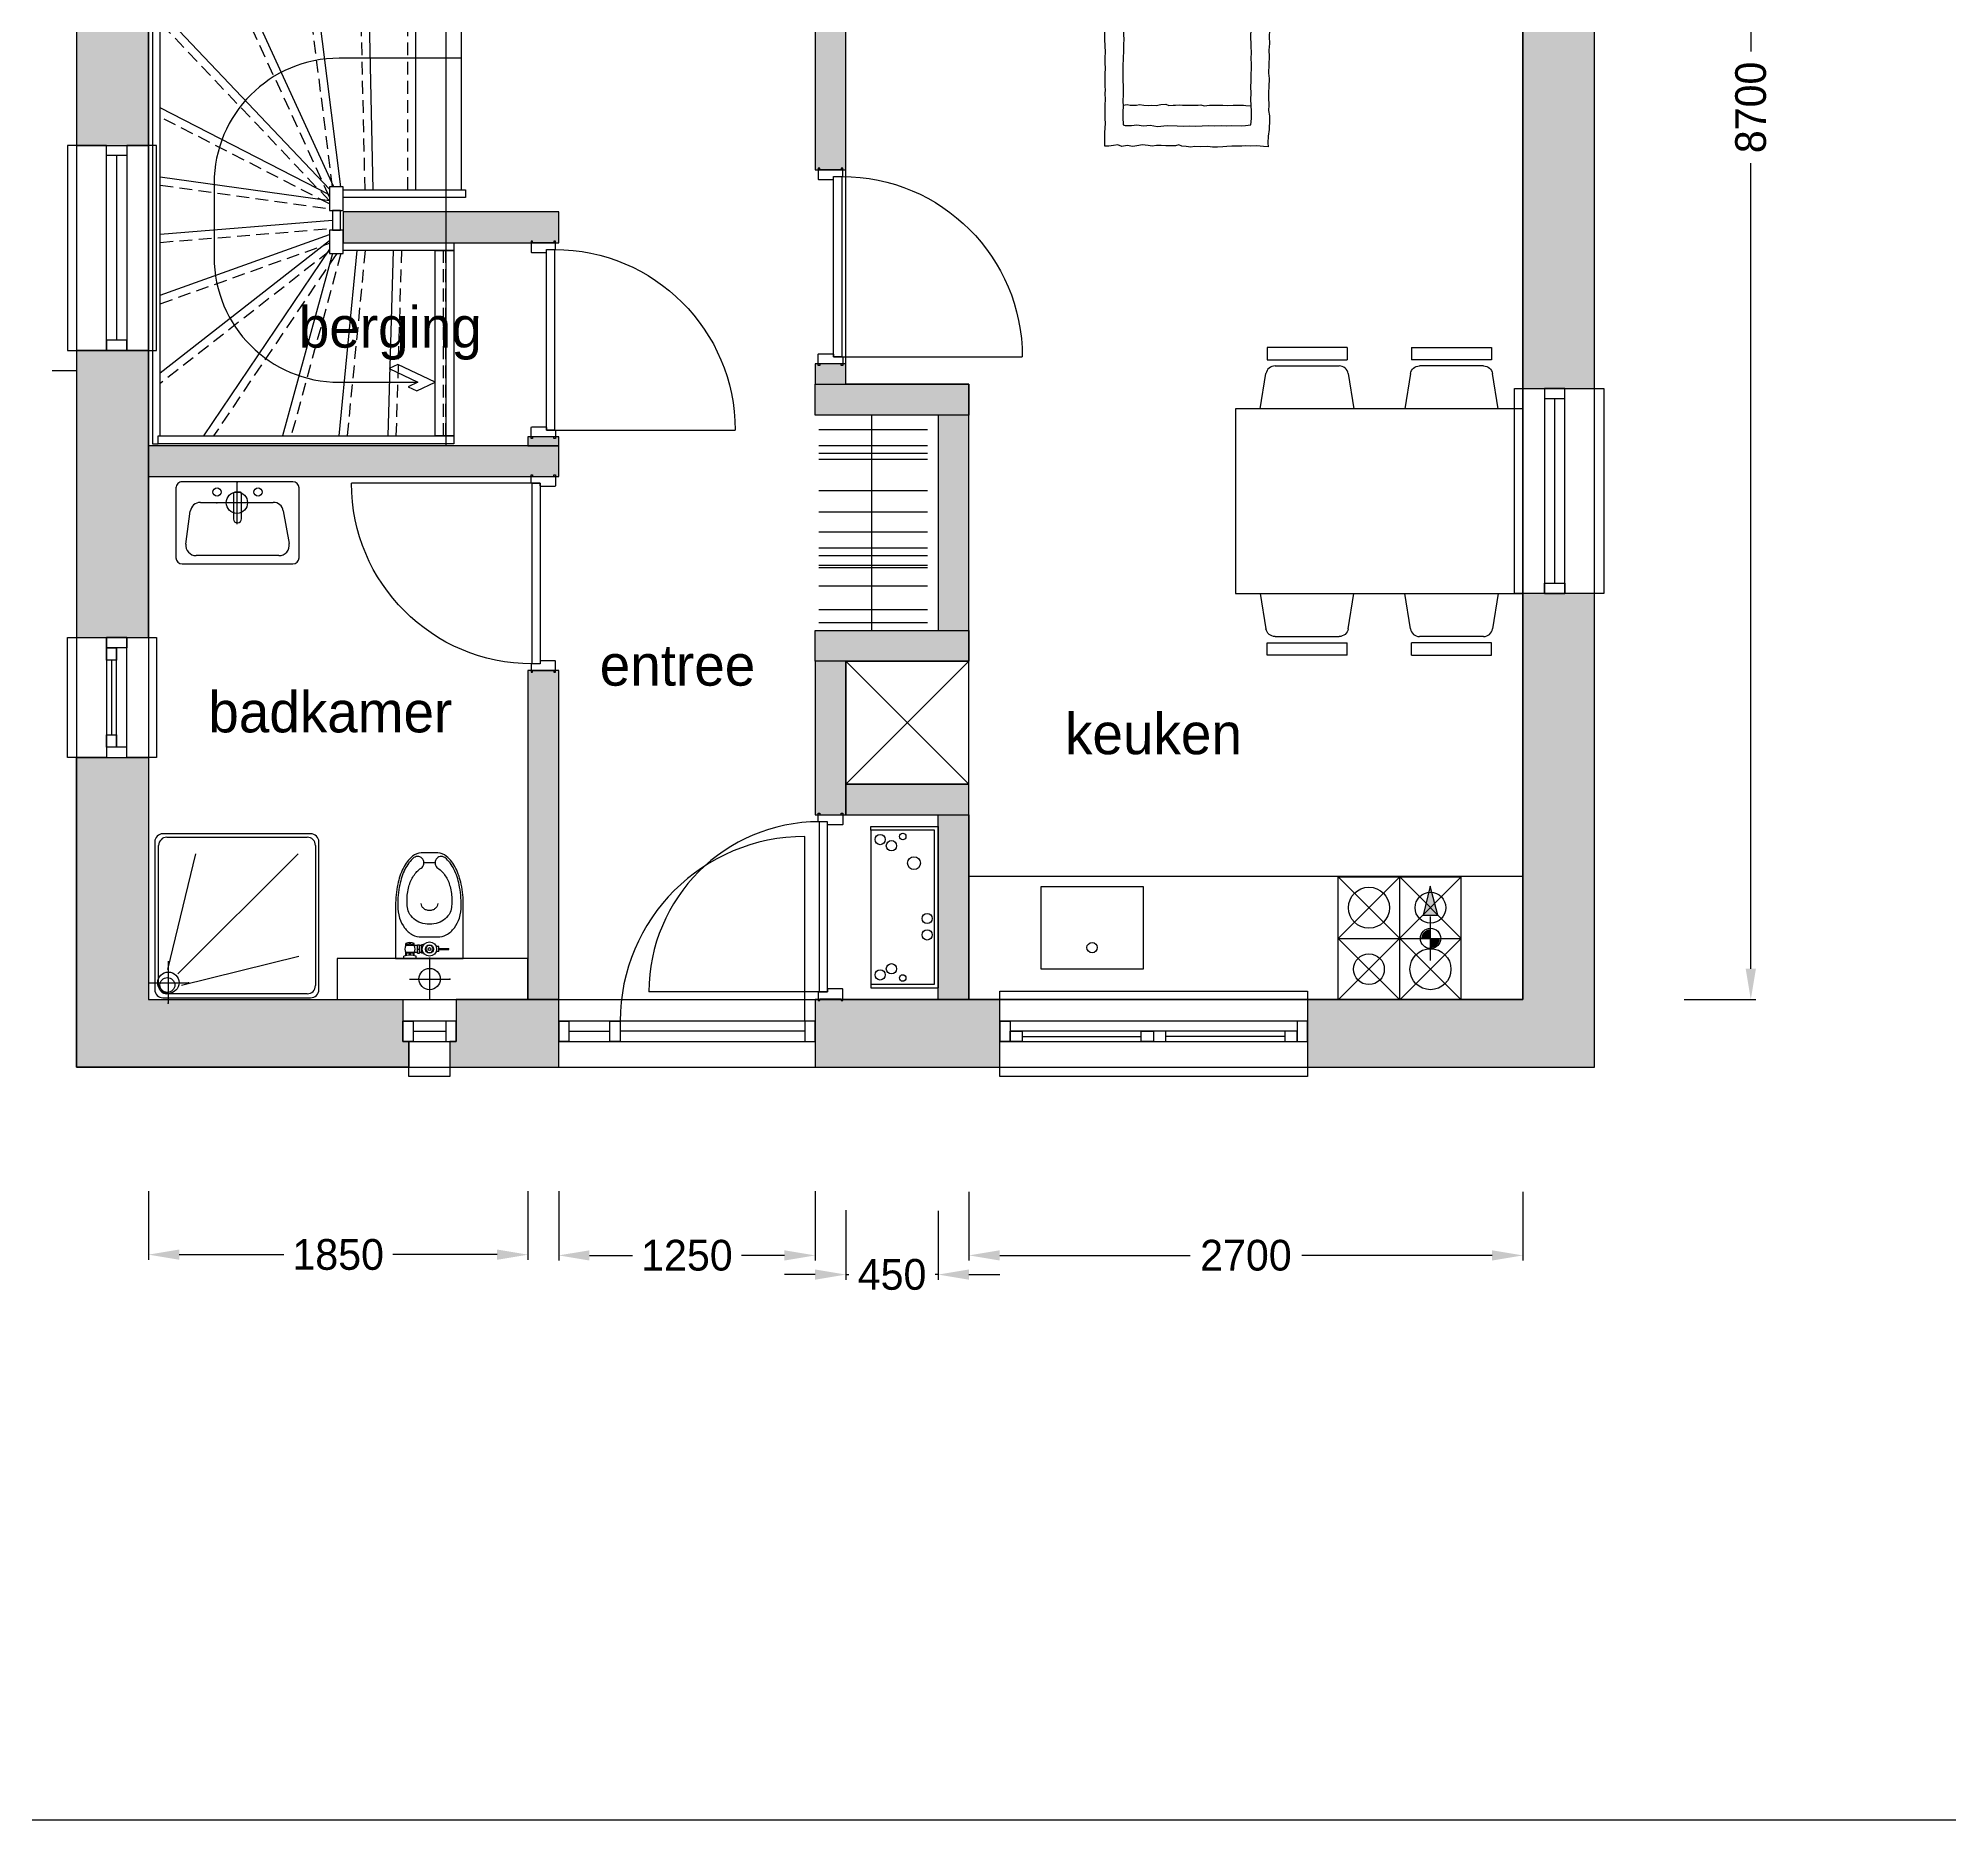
# Model space of a CAD drawing. Header units: millimetres. Extents: x 194362 to 347421, y -189721 to -131700.
# Drawn here: x 237109 to 246427, y -189721 to -181034 of the extents above; entities that cross this region are included whole.
import ezdxf

# ---------------------------------------------------------------- set-up
doc = ezdxf.new("R2010")
doc.units = ezdxf.units.MM
doc.linetypes.add('ACAD_ISO03W100', pattern=[30, 12, -18])
doc.linetypes.add('B0704', pattern=[3.75, 2.5, -1.25])
for name, color, linetype in [('26', 120, 'Continuous'), ('26A', 7, 'Continuous'), ('52', 4, 'Continuous'), ('78', 7, 'Continuous'), ('AC24XI--_HOUT', 8, 'Continuous'), ('AI24XI--_HOUT', 1, 'Continuous'), ('AL$8A---_HULPLIJNEN', 150, 'Continuous'), ('binnendeurkozijn', 1, 'Continuous'), ('CONTROL_POINTS', 140, 'Continuous'), ('interieur', 5, 'Continuous'), ('KOZIJN', 1, 'Continuous'), ('MAATLIJN', 5, 'Continuous'), ('sanitair', 111, 'Continuous'), ('streep', 5, 'ACAD_ISO03W100'), ('text', 7, 'Continuous'), ('wand', 2, 'Continuous'), ('zicht', 5, 'Continuous')]:
    doc.layers.add(name, color=color, linetype=linetype)
doc.layers.add('hulp', color=6, linetype='Continuous', plot=False)
doc.styles.add('maat-klein', font='LSANS.TTF', dxfattribs={"height": 150})
doc.styles.get("Standard").update_dxf_attribs({"font": 'LSANS.TTF', "height": 20})
doc.dimstyles.new('maat-klein', dxfattribs={"dimtxt": 2.5, "dimasz": 150, "dimexe": 25, "dimexo": 25, "dimgap": 25, "dimtad": 0, "dimdec": 4, "dimtxsty": 'maat-klein', "dimcen": 150, "dimclrd": 256, "dimclre": 256, "dimclrt": 256, "dimadec": 0, "dimazin": 1, "dimtfac": 1, "dimtdec": 4, "dimtmove": 0, "dimatfit": 3, "dimfxl": 1, "dimlwd": -1, "dimlwe": -1, "dimarcsym": 0})

# ---------------------------------------------------------------- blocks, each defined once
blk = doc.blocks.new('kozijn binnendeur120x56')
at = {"layer": 'binnendeurkozijn'}
blk.add_lwpolyline([(-8, 8), (-8, -46), (-6, -48), (65, -48), (67, -46), (67, -33), (110, -33), (112, -31), (112, 8), (104, 8), (104, 0), (0, 0), (0, 8)], close=True, dxfattribs=at)
blk = doc.blocks.new('kozijn-bd-dagm850')
at = {"layer": 'binnendeurkozijn'}
blk.add_line((55, -33), (935, -33), dxfattribs=at)
blk.add_lwpolyline([(15, -913), (55, -913), (55, -33), (15, -33)], close=True, dxfattribs=at)
blk.add_arc((55, -33), 880, 270, 0, dxfattribs=at)
blk.add_blockref('kozijn binnendeur120x56', (-52, 0))
at = {"xscale": -1, "rotation": 180}
blk.add_blockref('kozijn binnendeur120x56', (-52, -946), dxfattribs=at)
blk = doc.blocks.new('kozijn-bd-dagm800')
at = {"layer": 'binnendeurkozijn'}
blk.add_line((-55, 33), (-885, 33), dxfattribs=at)
blk.add_lwpolyline([(-15, 863), (-55, 863), (-55, 33), (-15, 33)], close=True, dxfattribs=at)
blk.add_arc((-55, 33), 830, 90, 180, dxfattribs=at)
at = {"xscale": -1}
blk.add_blockref('kozijn binnendeur120x56', (52, 896), dxfattribs=at)
at = {"rotation": 180}
blk.add_blockref('kozijn binnendeur120x56', (52, 0), dxfattribs=at)
blk = doc.blocks.new('mk-sparing')
for p, q in [((0, 328), (0, 0)), ((18, 328), (0, 328)), ((18, 328), (18, 18)), ((768, 328), (18, 328)), ((768, 328), (786, 328)), ((768, 18), (768, 328)), ((786, 328), (786, 0)), ((786, 0), (0, 0)), ((18, 18), (768, 18))]:
    blk.add_line(p, q)
for centre, radius in [((63, 283), 25), ((723, 283), 25), ((48, 173), 16), ((93, 228), 25), ((693, 228), 25), ((738, 173), 16), ((608, 118), 31.5), ((258, 54), 25), ((338, 54), 25)]:
    blk.add_circle(centre, radius)
blk = doc.blocks.new('AFVOER')
at = {"layer": '52'}
for p, q in [((-0.7, 104.5), (-0.7, -99.3)), ((-97.8, 0), (97.8, 0))]:
    blk.add_line(p, q, dxfattribs=at)
blk.add_circle((0, 0), 52, dxfattribs=at)
at = {"layer": 'CONTROL_POINTS'}
for p in [(0, 0), (97.8, 0), (-0.7, -99.3)]:
    blk.add_point(p, dxfattribs=at)
blk = doc.blocks.new('74DOUCHE')
at = {"layer": '26'}
for p, q in [((12.3, 764.8), (12.3, 44.8)), ((31.2, 64.6), (31.2, 747.6)), ((772.3, 804.8), (52.3, 804.8)), ((71.2, 787.6), (755.8, 787.6)), ((795.8, 747.6), (795.8, 64.6)), ((812.3, 44.8), (812.3, 764.8)), ((75.5, 142.6), (212.5, 707)), ((124.3, 120.9), (710.8, 707)), ((143.2, 65.7), (714, 207.5)), ((52.3, 4.8), (772.3, 4.8)), ((755.8, 24.6), (71.2, 24.6))]:
    blk.add_line(p, q, dxfattribs=at)
blk.add_circle((73.9, 67.3), 36.3, dxfattribs=at)
for centre, start, end in [((52.3, 764.8), 90, 180), ((71.2, 747.6), 90, 180), ((755.8, 747.6), 0, 90), ((772.3, 764.8), 0, 90), ((52.3, 44.8), 180, 270), ((71.2, 64.6), 180, 270), ((755.8, 64.6), 270, 0), ((772.3, 44.8), 270, 0)]:
    blk.add_arc(centre, 40, start, end, dxfattribs=at)
at = {"layer": '26A'}
blk.add_blockref('AFVOER', (78.6, 78.4), dxfattribs=at)
blk = doc.blocks.new('74WASBAK')
at = {"layer": '26'}
for p, q in [((570, 401.1), (30, 401.1)), ((0, 371.1), (0, 31.1)), ((76.9, 142.7), (49, 302.7)), ((98.2, 361.3), (501.8, 361.3)), ((551.3, 304.8), (530.4, 144.8)), ((600, 31.1), (600, 371.1)), ((302, 201.1), (300, 201.1)), ((280, 101.3), (126.2, 101.3)), ((280, 181.1), (280, 61.1)), ((320, 61.1), (320, 183.1)), ((480.9, 101.3), (320, 101.3)), ((30, 1.1), (570, 1.1)), ((290, 51.1), (310, 51.1))]:
    blk.add_line(p, q, dxfattribs=at)
for centre in [(200, 51.1), (400, 51.1)]:
    blk.add_circle(centre, 20, dxfattribs=at)
for centre, radius, start, end in [((30, 371.1), 30, 90, 180), ((570, 371.1), 30, 0, 90), ((98.2, 311.3), 50, 90, 189.91018), ((501.8, 311.3), 50, 352.55488, 90), ((300, 181.1), 20, 90, 180), ((302, 183.1), 18, 0, 90), ((126.2, 151.3), 50, 189.91018, 270), ((480.9, 151.3), 50, 270, 352.55488), ((30, 31.1), 30, 180, 270), ((290, 61.1), 10, 180, 270), ((310, 61.1), 10, 270, 0), ((570, 31.1), 30, 270, 0)]:
    blk.add_arc(centre, radius, start, end, dxfattribs=at)
at = {"layer": '26A'}
blk.add_blockref('AFVOER', (303.3, 103), dxfattribs=at)
blk = doc.blocks.new('FVALV1-P')
for p, q in [((-2.38, 0.12), (-4.62, 0.12)), ((-2.26, 0.62), (-2.26, -0.62)), ((-2.26, 0.62), (-1.64, 0.62)), ((1.44, 0.99), (1.92, 0.99)), ((1.92, 0.99), (1.92, -0.99)), ((1.92, 0.87), (2.42, 0.87)), ((2.92, 0.99), (2.42, 0.99)), ((2.42, 0.99), (2.42, -0.99)), ((2.92, 0), (2.42, 0)), ((2.92, 0.99), (2.92, -0.99)), ((2.92, 0.87), (5.75, 0.87)), ((6.25, 2.25), (3.25, 2.25)), ((3.25, 2.25), (3.25, 1.75)), ((3.75, 1.61), (3.75, 0.87)), ((3.88, 1.58), (3.88, 1.12)), ((4, 0.99), (4.5, 0.99)), ((4.62, 1.5), (4.62, 1.12)), ((4.88, 1.5), (4.88, 1.12)), ((5, 0.99), (5.5, 0.99)), ((5.62, 1.58), (5.62, 1.12)), ((5.75, 1.61), (5.75, 0.87)), ((6.25, 2.25), (6.25, 1.75)), ((-2.38, -0.13), (-4.62, -0.13)), ((-2.26, -0.62), (-1.64, -0.62)), ((1.44, -0.99), (1.92, -0.99)), ((1.92, -0.87), (2.42, -0.87)), ((2.92, -0.99), (2.42, -0.99)), ((2.92, -0.87), (5.75, -0.87)), ((3.75, -0.87), (3.75, -1.37)), ((3.88, -1.24), (3.88, -1.43)), ((4, -1.12), (4.5, -1.12)), ((4.62, -1.24), (4.62, -1.61)), ((4.88, -1.24), (4.88, -1.61)), ((5, -1.12), (5.5, -1.12)), ((5.62, -1.24), (5.62, -1.43)), ((5.75, -0.87), (5.75, -1.37))]:
    blk.add_line(p, q)
blk.add_lwpolyline([(1, 0), (0.5, 0.87), (-0.5, 0.87), (-1, 0), (-0.5, -0.87), (0.5, -0.87)], close=True)
for radius in [1.75, 1, 0.342]:
    blk.add_circle((0, 0), radius)
for centre, radius, start, end in [((-4.62, 0), 0.125, 90, 270), ((-2.38, 0.25), 0.125, 270, 0), ((4.75, 6.13), 4.63, 251.0754, 288.9246), ((5.12, 0), 1.63, 147.7958, 212.2042), ((4, 1.12), 0.125, 180, 270), ((4.5, 1.12), 0.125, 270, 0), ((5, 1.12), 0.125, 180, 270), ((5.5, 1.12), 0.125, 270, 0), ((4.38, 0), 1.62, 327.7952, 32.2048), ((-2.38, -0.25), 0.125, 0, 90), ((4.75, 0.51), 2.12, 241.9275, 298.0725), ((4, -1.24), 0.125, 90, 180), ((4.5, -1.24), 0.125, 0, 90), ((5, -1.24), 0.125, 90, 180), ((5.5, -1.24), 0.125, 0, 90)]:
    blk.add_arc(centre, radius, start, end)
blk = doc.blocks.new('WC-F1-P')
blk.add_line((-1.35, -23.32), (1.35, -23.32))
for points in [[(-8.25, -12.88, 0.049648), (-7.73, -18.09, 0.06346), (-6.42, -21.98, 0.103485), (-4.1, -24.97, 0.178458), (-2, -25.75), (2, -25.75, 0.178458), (4.1, -24.97, 0.103485), (6.42, -21.98, 0.06346), (7.73, -18.09, 0.049648), (8.25, -12.88), (8.25, 0), (-8.25, 0)], [(3.78, -24.59, 0.103485), (5.97, -21.76, 0.06346), (7.24, -17.99, 0.049648), (7.75, -12.88, 0.075858), (7.29, -9.87, 0.086069), (6.07, -7.49, 0.105985), (4.11, -5.79, 0.126201), (2, -5.25), (-2, -5.25, 0.126201), (-4.11, -5.79, 0.105985), (-6.07, -7.49, 0.086069), (-7.29, -9.87, 0.075858), (-7.75, -12.88, 0.049648), (-7.24, -17.99, 0.06346), (-5.97, -21.76, 0.103485), (-3.78, -24.59, 0.097511), (-3.21, -24.83, 0.09808), (-2.6, -24.84, 0.098895), (-2.04, -24.61, 0.099479), (-1.61, -24.18, 0.099479), (-1.38, -23.62, 0.098895), (-1.38, -23.01, 0.09808), (-1.62, -22.45, 0.097511), (-2.05, -22.02, -0.102445), (-3.86, -20.17, -0.077884), (-5.02, -17.55, -0.065096), (-5.46, -14.15, -0.024284), (-5.4, -12.88, -0.115331), (-5.01, -11.19, -0.103946), (-3.82, -9.68, -0.091071), (-2.11, -8.71, -0.083675), (0, -8.35, -0.083675), (2.11, -8.71, -0.091071), (3.82, -9.68, -0.103946), (5.01, -11.19, -0.115331), (5.4, -12.88, -0.024284), (5.46, -14.15, -0.065096), (5.02, -17.55, -0.077884), (3.86, -20.17, -0.102445), (2.05, -22.02, 0.097511), (1.62, -22.45, 0.09808), (1.38, -23.01, 0.098895), (1.38, -23.62, 0.099479), (1.61, -24.18, 0.099479), (2.04, -24.61, 0.098895), (2.6, -24.84, 0.09808), (3.21, -24.83, 0.097511)]]:
    blk.add_lwpolyline(points, format="xyb", close=True)
blk.add_lwpolyline([(-2, -13.44, -0.111064), (-1.85, -12.78, -0.102841), (-1.41, -12.2, -0.093011), (-0.78, -11.83, -0.087082), (0, -11.69, -0.087082), (0.78, -11.83, -0.093011), (1.41, -12.2, -0.102841), (1.85, -12.78, -0.111064), (2, -13.44, -0.111064)], format="xyb")
blk.add_circle((0, -2.3), 1)
blk = doc.blocks.new('74-toilet3')
blk.add_blockref('AFVOER', (0.7, -100))
at = {"layer": 'sanitair', "xscale": 20, "yscale": 20, "zscale": 20, "rotation": 180}
for name, p in [('WC-F1-P', (0, 0)), ('FVALV1-P', (0, 46.1))]:
    blk.add_blockref(name, p, dxfattribs=at)
blk = doc.blocks.new('UITVOER')
at = {"color": 4, "const_width": 44.8}
for points in [[(-18.4, 1.2, 0.004124), (-18.4, 0.8, 1)], [(-18.4, 0.8, 0.412791), (4.1, -21.8, 1)], [(26.9, 1.2, 0.41081), (4.1, 23.5, 1)]]:
    blk.add_lwpolyline(points, format="xyb", dxfattribs=at)
blk.add_solid([(119.2, 37.3), (258.2, 3.6), (119.2, -33.8)])
at = {"layer": '26', "color": 4}
for p, q in [((4.1, 116.1), (4.1, -108)), ((-102.6, 1.2), (112.5, 1.2)), ((118.8, 37.8), (118.8, -34.9)), ((259.9, 3.6), (118.8, 37.8)), ((118.8, -34.9), (259.9, 3.6))]:
    blk.add_line(p, q, dxfattribs=at)
blk.add_circle((5, 1.2), 49.5, dxfattribs=at)
blk = doc.blocks.new('74KOOK')
at = {"layer": '26'}
for p, q in [((0.3, 602.2), (600.3, 2.2)), ((600.3, 602.2), (0.3, 2.2)), ((0.3, 302.2), (300.3, 602.2)), ((1.8, 602.2), (600.3, 602.2)), ((1.8, -0.4), (1.8, 602.2)), ((300.3, 602.2), (600.3, 302.2)), ((300.3, 602.2), (300.3, 2.2)), ((600.3, 602.2), (600.3, 2.2)), ((600.3, 302.2), (0.3, 302.2)), ((300.3, 2.2), (0.3, 302.2)), ((600.3, 302.2), (300.3, 2.2)), ((600.3, 2.2), (0.3, 2.2))]:
    blk.add_line(p, q, dxfattribs=at)
for centre, radius in [((150.3, 452.2), 100), ((450.3, 452.2), 75), ((150.3, 152.2), 75), ((450.3, 152.2), 100)]:
    blk.add_circle(centre, radius, dxfattribs=at)
at = {"layer": '26A', "rotation": 270}
blk.add_blockref('UITVOER', (148.8, 306.9), dxfattribs=at)
blk = doc.blocks.new('stoel1a')
at = {"layer": 'interieur'}
for p, q in [((423, 300), (33, 300)), ((33, 300), (33, 240)), ((423, 300), (423, 240)), ((33, 240), (423, 240)), ((72, 210), (383.9, 210)), ((0, 0), (27.6, 172.1)), ((428.3, 172.1), (455.9, 0))]:
    blk.add_line(p, q, dxfattribs=at)
for centre, start, end in [((72, 165), 90, 170.88977), ((383.9, 165), 9.11023, 90)]:
    blk.add_arc(centre, 45, start, end, dxfattribs=at)
blk = doc.blocks.new('78-SOFA1')
at = {"layer": '78'}
blk.add_lwpolyline([(2, 774.5), (38.4, 773.8), (66.5, 774.5), (91.6, 772.1), (112.1, 771.1), (137.1, 772.1), (157.2, 772.1), (187.4, 772.8), (205.6, 772.1), (227.8, 771.1), (260, 772.1), (275.3, 771.1), (295.4, 772.1), (317.7, 772.1), (342.6, 772.1), (356.8, 772.1), (380.9, 770.5), (409.1, 772.1), (431.2, 772.1), (463.4, 770.5), (487.7, 772.8), (526, 774.5), (547.3, 774.5), (572.2, 776.1), (598.5, 774.5), (628.7, 773.8), (660.2, 773.8), (695.3, 773.8), (728.6, 772.1), (759, 769.5), (780.2, 775.4), (805.2, 775.4), (826.5, 772.8), (829.4, 759.5), (833.5, 739.3), (831.4, 721), (828.6, 706.9), (828.6, 691.8), (826.5, 682.5), (807.2, 686.8), (784.2, 683.5), (762, 680.1), (733.9, 678.4), (706.5, 680.8), (688.3, 681.7), (656.1, 681.7), (630.8, 680.1), (611.7, 680.8), (577.5, 684.2), (544.1, 683.5), (526, 681.7), (495.7, 682.5), (473.6, 683.5), (424.2, 684.2), (398.2, 685.8), (378.9, 686.8), (333.8, 685.8), (283.3, 684.2), (255.1, 685.1), (219.7, 685.8), (198.6, 685.1), (168.5, 685.8), (144.2, 685.8), (106.8, 685.1), (102.8, 675.8), (102.8, 644), (105.6, 618.2), (101.6, 586.3), (104.8, 553.7), (98.8, 516.9), (102.8, 470.1), (101.6, 421.6), (99.6, 391.5), (100.8, 361.3), (99.6, 332), (101.6, 300.2), (102.8, 267.7), (101.6, 240.9), (102.8, 206.4), (101.6, 183), (102.8, 154.6), (100.8, 106.1), (103.6, 88.7), (106.8, 62.6), (137.1, 59.3), (171.3, 59.3), (201.6, 61), (229.8, 62.6), (261.2, 61), (292.2, 62.6), (319.7, 60.3), (352.7, 60.3), (378.9, 59.3), (402.2, 59.3), (431.2, 60.3), (457.4, 59.3), (489.7, 61), (543.3, 62.6), (583.5, 59.3), (636.8, 61), (693.3, 61.9), (718.6, 61.9), (748.7, 66.1), (763, 66.1), (785.1, 63.6), (818.4, 58.6), (826.5, 61), (826.5, 48.5), (822.4, 27.4), (824.4, 13.4), (825.4, -11), (821.4, -26.7), (798.3, -25.1), (777.1, -28.4), (756, -26), (737.9, -24.4), (717.8, -26.7), (689.3, -27.7), (658.2, -28.4), (626.7, -29.4), (599.7, -26.7), (568.2, -27.7), (535.1, -26.7), (502.9, -27.7), (469.6, -26), (439.3, -26.7), (400.2, -26), (358.8, -24.4), (332.6, -26.7), (292.2, -25.1), (265.2, -23.4), (239.8, -23.4), (202.7, -25.1), (176.5, -23.4), (150.4, -28.4), (131, -27.7), (83.5, -26.7), (50.4, -22.7), (18.1, -21.1), (-1.2, -22.7), (0, 0), (2.8, 17.4), (4, 33.5), (2, 61.9), (4, 89.5), (2.8, 106.1), (2, 136.2), (2, 154.6), (0.8, 179), (-1.2, 199.1), (-3.2, 224.9), (-3.2, 249.3), (0, 271.8), (-1.2, 307.9), (0, 337.9), (-3.2, 355.4), (0.8, 378.1), (2, 399), (8, 414), (4, 429.9), (4, 455), (4, 477.6), (6, 500.1), (6, 522.9), (2, 543), (6, 562.9), (9, 592.1), (4.8, 608.1), (0.8, 638.3), (6, 665), (0, 690.8), (9, 710.2), (4.8, 732), (2, 755.4)], close=True, dxfattribs=at)
for points in [[(201.6, 684.2), (205.6, 665.7), (202.7, 650), (202.7, 619.9), (205.6, 604.8), (202.7, 583.8), (200.6, 560.3), (201.6, 545.3), (200.6, 523.6), (204.7, 501.8), (206.8, 476.7), (200.6, 462.6), (201.6, 441), (202.7, 429), (203.6, 412.3), (202.7, 395.5), (201.6, 373.8), (202.7, 337.9), (201.6, 318.6), (203.6, 306.2), (198.6, 290.1), (201.6, 263.4), (202.7, 249.3), (202.7, 226.6), (201.6, 199.1), (200.6, 178), (202.7, 147.9), (201.6, 132.9), (201.6, 115.5), (202.7, 98.7), (200.6, 87), (199.6, 62.6)], [(833.5, 685.1), (846.7, 685.1), (883, 685.1), (906, 683.5), (899.1, 665), (906, 639), (905.1, 621.5), (905.1, 604.8), (903.1, 578.8), (903.1, 560.3), (901.1, 539.5), (898, 508.5), (901.1, 481.7), (900, 452.5), (906, 427.4), (905.1, 406.5), (905.1, 377.2), (904, 340.4), (903.1, 314.5), (903.1, 285.1), (904, 256.7), (906, 229.9), (900, 204.1), (902, 170.6), (899.1, 143.8), (903.1, 115.5), (905.1, 88.7), (902, 71.9), (906, 61.9), (885.9, 65.2), (863.6, 64.3), (843.5, 62.6), (825.4, 62.6)]]:
    blk.add_lwpolyline(points, dxfattribs=at)
blk = doc.blocks.new('*D68')
at = {"layer": 'Defpoints', "color": 0, "transparency": 16777216}
for p in [(245107.4, -177021.4), (245107.4, -185721.4), (245457.4, -185721.4)]:
    blk.add_point(p, dxfattribs=at)
at = {"layer": 'MAATLIJN', "transparency": 16777216}
for p, q in [((245132.4, -177021.4), (245482.4, -177021.4)), ((245457.4, -177171.4), (245457.4, -181099.4)), ((245457.4, -185571.4), (245457.4, -181643.4)), ((245132.4, -185721.4), (245482.4, -185721.4))]:
    blk.add_line(p, q, dxfattribs=at)
for points in [[(245432.4, -177171.4), (245482.4, -177171.4), (245457.4, -177021.4)], [(245432.4, -185571.4), (245482.4, -185571.4), (245457.4, -185721.4)]]:
    blk.add_solid(points, dxfattribs=at)
at = {"layer": 'MAATLIJN', "transparency": 16777216, "insert": (245457.4, -181371.4), "char_height": 150, "attachment_point": 5, "rotation": 90, "style": 'maat-klein'}
blk.add_mtext('8700', dxfattribs=at)
blk = doc.blocks.new('*D69')
at = {"layer": 'Defpoints', "color": 0, "transparency": 16777216}
for p in [(237646.2, -186630.4), (239496.2, -186630.4), (239496.2, -186965.4)]:
    blk.add_point(p, dxfattribs=at)
at = {"layer": 'MAATLIJN', "transparency": 16777216}
for p, q in [((237646.2, -186655.4), (237646.2, -186990.4)), ((239496.2, -186655.4), (239496.2, -186990.4)), ((237796.2, -186965.4), (238305.5, -186965.4)), ((239346.2, -186965.4), (238836.9, -186965.4))]:
    blk.add_line(p, q, dxfattribs=at)
for points in [[(237796.2, -186940.4), (237796.2, -186990.4), (237646.2, -186965.4)], [(239346.2, -186940.4), (239346.2, -186990.4), (239496.2, -186965.4)]]:
    blk.add_solid(points, dxfattribs=at)
at = {"layer": 'MAATLIJN', "transparency": 16777216, "insert": (238571.2, -186965.4), "char_height": 150, "attachment_point": 5, "style": 'maat-klein'}
blk.add_mtext('1850', dxfattribs=at)
blk = doc.blocks.new('*D70')
at = {"layer": 'Defpoints', "color": 0, "transparency": 16777216}
for p in [(239646.2, -186630.4), (240896.2, -186630.4), (240896.2, -186969.1)]:
    blk.add_point(p, dxfattribs=at)
at = {"layer": 'MAATLIJN', "transparency": 16777216}
for p, q in [((239646.2, -186655.4), (239646.2, -186994.1)), ((240896.2, -186655.4), (240896.2, -186994.1)), ((239796.2, -186969.1), (240005.5, -186969.1)), ((240746.2, -186969.1), (240536.9, -186969.1))]:
    blk.add_line(p, q, dxfattribs=at)
for points in [[(239796.2, -186944.1), (239796.2, -186994.1), (239646.2, -186969.1)], [(240746.2, -186944.1), (240746.2, -186994.1), (240896.2, -186969.1)]]:
    blk.add_solid(points, dxfattribs=at)
at = {"layer": 'MAATLIJN', "transparency": 16777216, "insert": (240271.2, -186969.1), "char_height": 150, "attachment_point": 5, "style": 'maat-klein'}
blk.add_mtext('1250', dxfattribs=at)
blk = doc.blocks.new('*D71')
at = {"layer": 'Defpoints', "color": 0, "transparency": 16777216}
for p in [(241046.2, -186723.8), (241496.2, -186727.3), (241496.2, -187062.6)]:
    blk.add_point(p, dxfattribs=at)
at = {"layer": 'MAATLIJN', "transparency": 16777216}
for p, q in [((241046.2, -186748.8), (241046.2, -187087.6)), ((241496.2, -186752.3), (241496.2, -187087.6)), ((240896.2, -187062.6), (240746.2, -187062.6)), ((241046.2, -187062.6), (241061.2, -187062.6)), ((241496.2, -187062.6), (241481.2, -187062.6)), ((241646.2, -187062.6), (241796.2, -187062.6))]:
    blk.add_line(p, q, dxfattribs=at)
for points in [[(240896.2, -187037.6), (240896.2, -187087.6), (241046.2, -187062.6)], [(241646.2, -187037.6), (241646.2, -187087.6), (241496.2, -187062.6)]]:
    blk.add_solid(points, dxfattribs=at)
at = {"layer": 'MAATLIJN', "transparency": 16777216, "insert": (241271.2, -187062.6), "char_height": 150, "attachment_point": 5, "style": 'maat-klein'}
blk.add_mtext('450', dxfattribs=at)
blk = doc.blocks.new('*D72')
at = {"layer": 'Defpoints', "color": 0, "transparency": 16777216}
for p in [(241646.2, -186633.9), (244346.2, -186633.9), (244346.2, -186969.1)]:
    blk.add_point(p, dxfattribs=at)
at = {"layer": 'MAATLIJN', "transparency": 16777216}
for p, q in [((241646.2, -186658.9), (241646.2, -186994.1)), ((244346.2, -186658.9), (244346.2, -186994.1)), ((241796.2, -186969.1), (242723.9, -186969.1)), ((244196.2, -186969.1), (243268.6, -186969.1))]:
    blk.add_line(p, q, dxfattribs=at)
for points in [[(241796.2, -186944.1), (241796.2, -186994.1), (241646.2, -186969.1)], [(244196.2, -186944.1), (244196.2, -186994.1), (244346.2, -186969.1)]]:
    blk.add_solid(points, dxfattribs=at)
at = {"layer": 'MAATLIJN', "transparency": 16777216, "insert": (242996.2, -186969.1), "char_height": 150, "attachment_point": 5, "style": 'maat-klein'}
blk.add_mtext('2700', dxfattribs=at)
blk = doc.blocks.new('AU-710-BAZ')
at = {"layer": 'AC24XI--_HOUT'}
for p, q in [((-920, -320), (-1280, -320)), ((-1890, -930), (-1890, -1312.6)), ((-310, -1525.8), (-310, -930))]:
    blk.add_line(p, q, dxfattribs=at)
blk.add_lwpolyline([(-1912.1, -1266.9), (-1932.6, -1309.1), (-1890, -1398), (-1803.1, -1215.8), (-1823.6, -1173.6), (-1890, -1312.6), (-1912.1, -1266.9)], dxfattribs=at)
for centre, start, end in [((-1280, -930), 90.00001, 180.00001), ((-920, -930), 0.00002, 90.00001)]:
    blk.add_arc(centre, 610, start, end, dxfattribs=at)
at = {"layer": 'AI24XI--_HOUT', "linetype": 'Continuous'}
for points in [[(-48, -58), (-48, -48), (-10, -48), (-10, -20), (-2190, -20), (-2190, -48), (-2152, -48), (-2152, -58)], [(-2190, -48), (-2152, -48), (-2152, -1488), (-2190, -1488)], [(-10, -1545.8), (-48, -1545.8), (-48, -48), (-10, -48)], [(-1262, -950), (-1148, -950), (-1148, -883), (-1262, -883)], [(-1148, -935.5), (-1052, -935.5), (-1052, -897.5), (-1148, -897.5)], [(-1052, -950), (-938, -950), (-938, -883), (-1052, -883)], [(-1210, -1488), (-1248, -1488), (-1248, -950), (-1210, -950)], [(-990, -950), (-952, -950), (-952, -1545.8), (-990, -1545.8)], [(-2152, -1398), (-1248, -1398), (-1248, -1488), (-2152, -1488)]]:
    blk.add_lwpolyline(points, close=True, dxfattribs=at)
at = {"layer": 'AI24XI--_HOUT', "linetype": 'B0704', "ltscale": 25}
for points in [[(-1250.9, -883), (-1895.9, -58)], [(-1507.4, -58), (-1212.7, -883)], [(-1208, -58), (-1140.1, -897.5)], [(-928.5, -58), (-1044.9, -883)], [(-1020.9, -883), (-597, -58)], [(-1006.1, -883), (-137.3, -58)], [(-1262, -917.8), (-2152, -317.2)], [(-986.9, -883), (-48, -451.3)], [(-1262, -938.5), (-2152, -695.5)], [(-938, -897.7), (-48, -786.2)], [(-1248, -1056.5), (-2152, -968.8)], [(-952, -1056.1), (-48, -1036)], [(-2152, -1208.3), (-1248, -1235)], [(-952, -1263.8), (-48, -1263.8)], [(-2152, -1438), (-1248, -1438)], [(-2152, -1450), (-1248, -1450)]]:
    blk.add_lwpolyline(points, dxfattribs=at)
at = {"layer": 'AI24XI--_HOUT', "linetype": 'Continuous'}
for points in [[(-1200.1, -883), (-1845.1, -58)], [(-1464.9, -58), (-1170.2, -883)], [(-1167.9, -58), (-1100, -897.5)], [(-888.1, -58), (-1004.5, -883)], [(-975.9, -883), (-552, -58)], [(-948, -883), (-79.2, -58)], [(-1242, -883), (-2152, -268.9)], [(-938, -904.6), (-48, -495.4)], [(-1262, -897), (-2152, -654)], [(-938, -938), (-48, -826.6)], [(-1248, -1016.3), (-2152, -928.6)], [(-952, -1096.2), (-48, -1076)], [(-2152, -1168.2), (-1248, -1195)], [(-952, -1303.8), (-48, -1303.8)], [(-952, -1525.8), (-48, -1525.8)]]:
    blk.add_lwpolyline(points, dxfattribs=at)
at = {"layer": 'AL$8A---_HULPLIJNEN'}
blk.add_lwpolyline([(-2200, -1450), (-2200, 0), (0, 0), (0, -1450)], close=True, dxfattribs=at)

msp = doc.modelspace()

# ---------------------------------------------------------------- hatches: boundary and pattern name
at = {"layer": 'wand'}
h = msp.add_hatch(color=256, dxfattribs=at)
h.dxf.hatch_style = 1
h.paths.add_polyline_path([(244346.20338, -177021.39181), (243546.20338, -177021.39181), (243546.20338, -176691.39181), (244696.20338, -176691.39181), (244696.20338, -177741.39181), (244346.20338, -177741.39181)])
h.paths.add_polyline_path([(240446.20338, -177021.39181), (241546.20338, -177021.39181), (241546.20338, -176691.39181), (240446.20338, -176691.39181)])
h.paths.add_polyline_path([(237646.20338, -177021.39181), (238446.20338, -177021.39181), (238446.20338, -176691.39181), (237296.20338, -176691.39181), (237296.20338, -181556.39181), (237646.20338, -181556.39181)])
h.paths.add_polyline_path([(238886.20338, -185721.39181), (238886.20338, -185926.39181), (238916.20338, -185926.39181), (238916.20338, -186051.39181), (237296.20338, -186051.39181), (237296.20338, -184541.39181), (237646.20338, -184541.39181), (237646.20338, -185721.39181)])
h.paths.add_polyline_path([(239146.20338, -185721.39181), (239146.20338, -185926.39181), (239116.20338, -185926.39181), (239116.20338, -186051.39181), (239646.20338, -186051.39181), (239646.20338, -185721.39181)])
h.paths.add_polyline_path([(240896.20338, -185721.39181), (240896.20338, -186051.39181), (241796.20338, -186051.39181), (241796.20338, -185721.39181)])
h.paths.add_polyline_path([(244346.20338, -185721.39181), (243296.20338, -185721.39181), (243296.20338, -186051.39181), (244696.20338, -186051.39181), (244696.20338, -183741.39181), (244346.20338, -183741.39181)])
h.paths.add_polyline_path([(244346.20338, -182741.39181), (244696.20338, -182741.39181), (244696.20338, -178741.39181), (244346.20338, -178741.39181)])
h = msp.add_hatch(color=256, dxfattribs=at)
h.dxf.hatch_style = 1
h.paths.add_polyline_path([(241046.20338, -181675.39181), (241046.20338, -177021.39181), (240896.20338, -177021.39181), (240896.20338, -181675.39181)])
h.paths.add_polyline_path([(241046.20338, -182721.39181), (241046.20338, -182621.39181), (240896.20338, -182621.39181), (240896.20338, -182721.39181)])
h.paths.add_polyline_path([(240896.20338, -182721.39181), (241646.20338, -182721.39181), (241646.20338, -182871.39181), (240896.20338, -182871.39181)])
h.paths.add_polyline_path([(241646.20338, -183921.39181), (241646.20338, -182871.39181), (241496.20338, -182871.39181), (241496.20338, -183921.39181)])
h.paths.add_polyline_path([(240896.20338, -183921.39181), (241646.20338, -183921.39181), (241646.20338, -184071.39181), (240896.20338, -184071.39181)])
h.paths.add_polyline_path([(241046.20338, -184821.39181), (241046.20338, -184071.39181), (240896.20338, -184071.39181), (240896.20338, -184821.39181)])
h.paths.add_polyline_path([(241046.20338, -184821.39181), (241646.20338, -184821.39181), (241646.20338, -184671.39181), (241046.20338, -184671.39181)])
h.paths.add_polyline_path([(241646.20338, -184821.39181), (241646.20338, -185721.39181), (241496.20338, -185721.39181), (241496.20338, -184821.39181)])
h.paths.add_polyline_path([(239646.20338, -185721.39181), (239646.20338, -184117.39181), (239496.20338, -184117.39181), (239496.20338, -185721.39181)])
h.paths.add_polyline_path([(237646.20338, -183171.39181), (239646.20338, -183171.39181), (239646.20338, -183021.39181), (237646.20338, -183021.39181)])
h.paths.add_polyline_path([(239646.20338, -182921.39181), (239496.20338, -182921.39181)])
h.paths.add_polyline_path([(237646.20338, -180821.39181), (239646.20338, -180821.39181), (239646.20338, -180671.39181), (237646.20338, -180671.39181)])
h.paths.add_polyline_path([(240896.20338, -180821.39181), (240592.20338, -180821.39181), (240592.20338, -180671.39181), (240896.20338, -180671.39181)])
h = msp.add_hatch(color=256, dxfattribs=at)
h.dxf.hatch_style = 1
h.paths.add_polyline_path([(238596.20334, -182031.39173), (239646.20338, -182031.39173), (239646.20338, -181881.39173), (238596.20334, -181881.39173)])
h = msp.add_hatch(color=256, dxfattribs=at)
h.dxf.hatch_style = 1
h.paths.add_polyline_path([(239646.20338, -181881.39173), (239496.20338, -181881.39173)])
h.paths.add_polyline_path([(239646.20338, -183021.39181), (239646.20338, -182977.39173), (239496.20338, -182977.39173), (239496.20338, -183021.39181)])
h.paths.add_polyline_path([(239646.20338, -183021.39181), (239496.20338, -183021.39181)], flags=17)
h = msp.add_hatch(color=256, dxfattribs=at)
h.dxf.hatch_style = 1
h.paths.add_polyline_path([(237646.20338, -182556.39181), (237296.20338, -182556.39181), (237296.20338, -183956.39181), (237646.20338, -183956.39181)])

# ---------------------------------------------------------------- linework, layer by layer
msp.add_lwpolyline([(229907.73406, -189720.98102), (260901.41777, -189720.98102), (260901.41777, -171944.86583), (229907.73406, -171944.86583)], close=True)
at = {"layer": 'hulp'}
for points in [[(237296.20338, -186051.39181), (244696.20338, -186051.39181), (244696.20338, -176691.39181), (237296.20338, -176691.39181)], [(237646.20338, -185721.39181), (244346.20338, -185721.39181), (244346.20338, -177021.39181), (237646.20338, -177021.39181)], [(241646.20338, -185721.39181), (241646.20338, -184671.39181), (241046.20338, -184671.39181), (241046.20338, -184071.39181), (241646.20338, -184071.39181), (241646.20338, -182721.39181), (241046.20338, -182721.39181), (241046.20338, -180671.39181), (237646.20338, -180671.39181), (237646.20338, -177021.39181), (244346.20338, -177021.39181), (244346.20338, -185721.39181)]]:
    msp.add_lwpolyline(points, close=True, dxfattribs=at)
at = {"layer": 'interieur'}
for p, q in [((241173.25204, -183921.39181), (241173.25204, -182871.39181)), ((240913.79343, -182942.52889), (241443.50025, -182942.52889)), ((240913.79343, -183020.6783), (241443.50025, -183020.6783)), ((240913.79343, -183057.89233), (241443.50025, -183057.89233)), ((240913.79343, -183086.87043), (241443.50025, -183086.87043)), ((240913.79343, -183239.44791), (241443.50025, -183239.44791)), ((240913.79343, -183343.64733), (241443.50025, -183343.64733)), ((240913.79343, -183440.40366), (241443.50025, -183440.40366)), ((240913.79343, -183518.55307), (241443.50025, -183518.55307)), ((240913.79343, -183555.76711), (241443.50025, -183555.76711)), ((240913.79343, -183604.14537), (241443.50025, -183604.14537)), ((240913.79343, -183615.3096), (241443.50025, -183615.3096)), ((240913.79343, -183704.62325), (241443.50025, -183704.62325)), ((240913.79343, -183819.9867), (241443.50025, -183819.9867)), ((240913.79343, -183883.25053), (241443.50025, -183883.25053)), ((241046.20338, -184071.39181), (241646.20338, -184671.39181)), ((241646.20338, -184071.39181), (241046.20338, -184671.39181))]:
    msp.add_line(p, q, dxfattribs=at)
for points in [[(244346.20338, -183741.59758), (244346.20338, -182841.59758), (242946.20338, -182841.59758), (242946.20338, -183741.59758)], [(241046.20338, -184671.39181), (241646.20338, -184671.39181), (241646.20338, -184071.39181), (241046.20338, -184071.39181)], [(241646.20338, -185121.39181), (241646.20338, -185721.39181), (244346.20338, -185721.39181), (244346.20338, -185121.39181)], [(241996.20338, -185171.39181), (241996.20338, -185571.39181), (242496.20338, -185571.39181), (242496.20338, -185171.39181)]]:
    msp.add_lwpolyline(points, close=True, dxfattribs=at)
msp.add_circle((242246.20338, -185468.4484), 25, dxfattribs=at)
at = {"layer": 'KOZIJN'}
for p, q in [((237491.20338, -181606.39181), (237491.20338, -182506.39181)), ((244501.20338, -182791.39181), (244501.20338, -183691.39181)), ((237491.20338, -184491.39181), (237491.20338, -184006.39181)), ((237466.20338, -184066.39181), (237466.20338, -184431.39181)), ((240846.20338, -185826.39181), (240846.20338, -184926.39181)), ((238936.20338, -185876.39181), (239096.20338, -185876.39181)), ((239696.20338, -185876.39181), (239896.20338, -185876.39181)), ((240846.20338, -185876.39181), (239946.20338, -185876.39181)), ((243246.20338, -185876.39181), (241846.20338, -185876.39181)), ((241906.20338, -185901.39181), (242486.20338, -185901.39181)), ((243186.20338, -185901.39181), (242606.20338, -185901.39181))]:
    msp.add_line(p, q, dxfattribs=at)
for points in [[(237541.20338, -181556.39181), (237541.20338, -182556.39181), (237441.20338, -182556.39181), (237441.20338, -181556.39181)], [(237541.20338, -181556.39181), (237541.20338, -181606.39181), (237441.20338, -181606.39181), (237441.20338, -181556.39181)], [(237541.20338, -182556.39181), (237541.20338, -182506.39181), (237441.20338, -182506.39181), (237441.20338, -182556.39181)], [(244451.20338, -182741.39181), (244451.20338, -183741.39181), (244551.20338, -183741.39181), (244551.20338, -182741.39181)], [(244451.20338, -182741.39181), (244451.20338, -182791.39181), (244551.20338, -182791.39181), (244551.20338, -182741.39181)], [(244451.20338, -183741.39181), (244451.20338, -183691.39181), (244551.20338, -183691.39181), (244551.20338, -183741.39181)], [(237541.20338, -184541.39181), (237541.20338, -183956.39181), (237441.20338, -183956.39181), (237441.20338, -184541.39181)], [(237541.20338, -183956.39181), (237541.20338, -184006.39181), (237441.20338, -184006.39181), (237441.20338, -183956.39181)], [(237491.20338, -184006.39181), (237491.20338, -184066.39181), (237441.20338, -184066.39181), (237441.20338, -184006.39181)], [(237491.20338, -184431.39181), (237491.20338, -184491.39181), (237441.20338, -184491.39181), (237441.20338, -184431.39181)], [(237541.20338, -184541.39181), (237541.20338, -184491.39181), (237441.20338, -184491.39181), (237441.20338, -184541.39181)], [(239146.20338, -185826.39181), (238886.20338, -185826.39181), (238886.20338, -185926.39181), (239146.20338, -185926.39181)], [(238886.20338, -185826.39181), (238936.20338, -185826.39181), (238936.20338, -185926.39181), (238886.20338, -185926.39181)], [(239146.20338, -185826.39181), (239096.20338, -185826.39181), (239096.20338, -185926.39181), (239146.20338, -185926.39181)], [(240896.20338, -185826.39181), (239646.20338, -185826.39181), (239646.20338, -185926.39181), (240896.20338, -185926.39181)], [(239646.20338, -185826.39181), (239696.20338, -185826.39181), (239696.20338, -185926.39181), (239646.20338, -185926.39181)], [(239896.20338, -185826.39181), (239946.20338, -185826.39181), (239946.20338, -185926.39181), (239896.20338, -185926.39181)], [(240896.20338, -185826.39181), (240846.20338, -185826.39181), (240846.20338, -185926.39181), (240896.20338, -185926.39181)], [(243296.20338, -185826.39181), (241796.20338, -185826.39181), (241796.20338, -185926.39181), (243296.20338, -185926.39181)], [(241796.20338, -185826.39181), (241846.20338, -185826.39181), (241846.20338, -185926.39181), (241796.20338, -185926.39181)], [(241846.20338, -185876.39181), (241906.20338, -185876.39181), (241906.20338, -185926.39181), (241846.20338, -185926.39181)], [(242486.20338, -185876.39181), (242546.20338, -185876.39181), (242546.20338, -185926.39181), (242486.20338, -185926.39181)], [(242606.20338, -185876.39181), (242546.20338, -185876.39181), (242546.20338, -185926.39181), (242606.20338, -185926.39181)], [(243246.20338, -185876.39181), (243186.20338, -185876.39181), (243186.20338, -185926.39181), (243246.20338, -185926.39181)], [(243296.20338, -185826.39181), (243246.20338, -185826.39181), (243246.20338, -185926.39181), (243296.20338, -185926.39181)]]:
    msp.add_lwpolyline(points, close=True, dxfattribs=at)
msp.add_arc((240846.20338, -185826.39181), 900, 90, 180, dxfattribs=at)
at = {"layer": 'streep', "ltscale": 10}
msp.add_lwpolyline([(237296.20338, -182656.39181), (234296.20338, -182656.39181), (234296.20338, -174656.39181), (237596.20338, -174656.39181), (237596.20338, -176691.39181)], dxfattribs=at)
at = {"layer": 'wand'}
for points in [[(237646.20338, -177021.39181), (238446.20338, -177021.39181), (238446.20338, -176691.39181), (237296.20338, -176691.39181), (237296.20338, -181556.39181), (237646.20338, -181556.39181)], [(241046.20338, -181675.39181), (241046.20338, -177021.39181), (240896.20338, -177021.39181), (240896.20338, -181675.39181)], [(244346.20338, -182741.39181), (244696.20338, -182741.39181), (244696.20338, -178741.39181), (244346.20338, -178741.39181)], [(238596.20334, -182031.39173), (239646.20338, -182031.39173), (239646.20338, -181881.39173), (238596.20334, -181881.39173)], [(237646.20338, -182556.39181), (237296.20338, -182556.39181), (237296.20338, -183956.39181), (237646.20338, -183956.39181)], [(241046.20338, -182721.39181), (241046.20338, -182621.39181), (240896.20338, -182621.39181), (240896.20338, -182721.39181)], [(240896.20338, -182721.39181), (241646.20338, -182721.39181), (241646.20338, -182871.39181), (240896.20338, -182871.39181)], [(241646.20338, -183921.39181), (241646.20338, -182871.39181), (241496.20338, -182871.39181), (241496.20338, -183921.39181)], [(239646.20338, -183021.39181), (239646.20338, -182977.39173), (239496.20338, -182977.39173), (239496.20338, -183021.39181)], [(237646.20338, -183171.39181), (239646.20338, -183171.39181), (239646.20338, -183021.39181), (237646.20338, -183021.39181)], [(239646.20338, -183021.39181), (239646.20338, -183021.39181), (239496.20338, -183021.39181), (239496.20338, -183021.39181)], [(244346.20338, -185721.39181), (243296.20338, -185721.39181), (243296.20338, -186051.39181), (244696.20338, -186051.39181), (244696.20338, -183741.39181), (244346.20338, -183741.39181)], [(240896.20338, -183921.39181), (241646.20338, -183921.39181), (241646.20338, -184071.39181), (240896.20338, -184071.39181)], [(239646.20338, -185721.39181), (239646.20338, -184117.39181), (239496.20338, -184117.39181), (239496.20338, -185721.39181)], [(241046.20338, -184821.39181), (241046.20338, -184071.39181), (240896.20338, -184071.39181), (240896.20338, -184821.39181)], [(238886.20338, -185721.39181), (238886.20338, -185926.39181), (238916.20338, -185926.39181), (238916.20338, -186051.39181), (237296.20338, -186051.39181), (237296.20338, -184541.39181), (237646.20338, -184541.39181), (237646.20338, -185721.39181)], [(241046.20338, -184821.39181), (241646.20338, -184821.39181), (241646.20338, -184671.39181), (241046.20338, -184671.39181)], [(241646.20338, -184821.39181), (241646.20338, -185721.39181), (241496.20338, -185721.39181), (241496.20338, -184821.39181)], [(239146.20338, -185721.39181), (239146.20338, -185926.39181), (239116.20338, -185926.39181), (239116.20338, -186051.39181), (239646.20338, -186051.39181), (239646.20338, -185721.39181)], [(240896.20338, -185721.39181), (240896.20338, -186051.39181), (241796.20338, -186051.39181), (241796.20338, -185721.39181)]]:
    msp.add_lwpolyline(points, close=True, dxfattribs=at)
at = {"layer": 'zicht'}
for points in [[(237251.20338, -181556.39181), (237251.20338, -182556.39181), (237441.20338, -182556.39181), (237441.20338, -181556.39181)], [(237541.20338, -181556.39181), (237541.20338, -182556.39181), (237686.20338, -182556.39181), (237686.20338, -181556.39181)], [(244451.20338, -182741.39181), (244451.20338, -183741.39181), (244306.20338, -183741.39181), (244306.20338, -182741.39181)], [(244741.20338, -182741.39181), (244741.20338, -183741.39181), (244551.20338, -183741.39181), (244551.20338, -182741.39181)], [(237251.20338, -184541.39181), (237251.20338, -183956.39181), (237441.20338, -183956.39181), (237441.20338, -184541.39181)], [(237541.20338, -184541.39181), (237541.20338, -183956.39181), (237686.20338, -183956.39181), (237686.20338, -184541.39181)], [(238566.20338, -185721.39181), (239496.20338, -185721.39181), (239496.20338, -185521.39181), (238566.20338, -185521.39181)], [(243296.20338, -185826.39181), (241796.20338, -185826.39181), (241796.20338, -185681.39181), (243296.20338, -185681.39181)], [(239116.20338, -186096.39181), (238916.20338, -186096.39181), (238916.20338, -185926.39181), (239116.20338, -185926.39181)], [(243296.20338, -186096.39181), (241796.20338, -186096.39181), (241796.20338, -185926.39181), (243296.20338, -185926.39181)]]:
    msp.add_lwpolyline(points, close=True, dxfattribs=at)
for points in [[(237441.20338, -184541.39181), (237251.20338, -184541.39181), (237251.20338, -183956.39181)], [(243296.20338, -185926.39181), (243296.20338, -186096.39181), (241796.20338, -186096.39181)]]:
    msp.add_lwpolyline(points, dxfattribs=at)

# ---------------------------------------------------------------- block references
for name, p, rotation in [('AU-710-BAZ', (237646.20338, -180821.39181), 90), ('74WASBAK', (238380.57912, -183195.78902), 180), ('mk-sparing', (241496.20338, -185664.39181), 90)]:
    msp.add_blockref(name, p, dxfattribs=dict(rotation=rotation))
at = {"xscale": -1, "rotation": 180}
for p in [(240971.20338, -182621.39181), (239571.20338, -182977.39173)]:
    msp.add_blockref('kozijn-bd-dagm850', p, dxfattribs=at)
at = {"xscale": -1}
msp.add_blockref('kozijn-bd-dagm850', (239571.20338, -183171.39181), dxfattribs=at)
for name, p in [('kozijn-bd-dagm800', (240971.20338, -185717.39181)), ('74DOUCHE', (237664.69953, -185717.81192))]:
    msp.add_blockref(name, p)
at = {"layer": 'interieur'}
for name, p, rotation in [('78-SOFA1', (243082.71843, -181562.57431), 90), ('stoel1a', (244226.18228, -183741.59758), 180), ('74KOOK', (244046.20338, -185121.39181), 180)]:
    msp.add_blockref(name, p, dxfattribs=dict(at, rotation=rotation))
msp.add_blockref('stoel1a', (243066.22447, -182841.59758), dxfattribs=at)
at = {"layer": 'interieur', "xscale": -1}
msp.add_blockref('stoel1a', (244226.18228, -182841.59758), dxfattribs=at)
at = {"layer": 'interieur', "xscale": -1, "rotation": 180}
msp.add_blockref('stoel1a', (243066.22447, -183741.59758), dxfattribs=at)
at = {"layer": 'zicht'}
msp.add_blockref('74-toilet3', (239016.20338, -185521.39181), dxfattribs=at)

# ---------------------------------------------------------------- texts
at = {"layer": 'text', "char_height": 200, "width": 5617.67, "attachment_point": 1}
for s, insert in [('\\pi-600,l800,t800;berging', (238179.18145, -182342.71354)), ('\\pi-600,l800,t800;entree', (239646.20338, -183991.01343)), ('\\pi-600,l800,t800;badkamer', (237738.1779, -184218.75949)), ('\\pi-600,l800,t800;keuken', (241914.33786, -184325.17372))]:
    msp.add_mtext(s, dxfattribs=dict(at, insert=insert))

# ---------------------------------------------------------------- dimensions: what is measured, and where the dimension line sits
at = {"layer": 'MAATLIJN'}
dim = msp.add_linear_dim(base=(245457.35936, -185721.39181), p1=(245107.35936, -177021.39181), p2=(245107.35936, -185721.39181), angle=90, dimstyle='maat-klein', dxfattribs=at)
dim.commit()
dim.dimension.update_dxf_attribs({"geometry": '*D68', "text_midpoint": (245457.35936, -181371.39181)})
for base, p1, p2, picture, middle in [((239496.20338, -186965.38549), (237646.20338, -186630.35606), (239496.20338, -186630.35606), '*D69', (238571.20338, -186965.38549)), ((240896.20338, -186969.13549), (239646.20338, -186630.35606), (240896.20338, -186630.35606), '*D70', (240271.20338, -186969.13549)), ((244346.20338, -186969.13549), (241646.20338, -186633.85636), (244346.20338, -186633.85636), '*D72', (242996.20338, -186969.13549)), ((241496.20338, -187062.60396), (241046.20338, -186723.82453), (241496.20338, -186727.32484), '*D71', (241271.20338, -187062.60396))]:
    dim = msp.add_linear_dim(base=base, p1=p1, p2=p2, dimstyle='maat-klein', dxfattribs=at)
    dim.commit()
    dim.dimension.update_dxf_attribs({"geometry": picture, "text_midpoint": middle})

doc.saveas('drawing.dxf')
